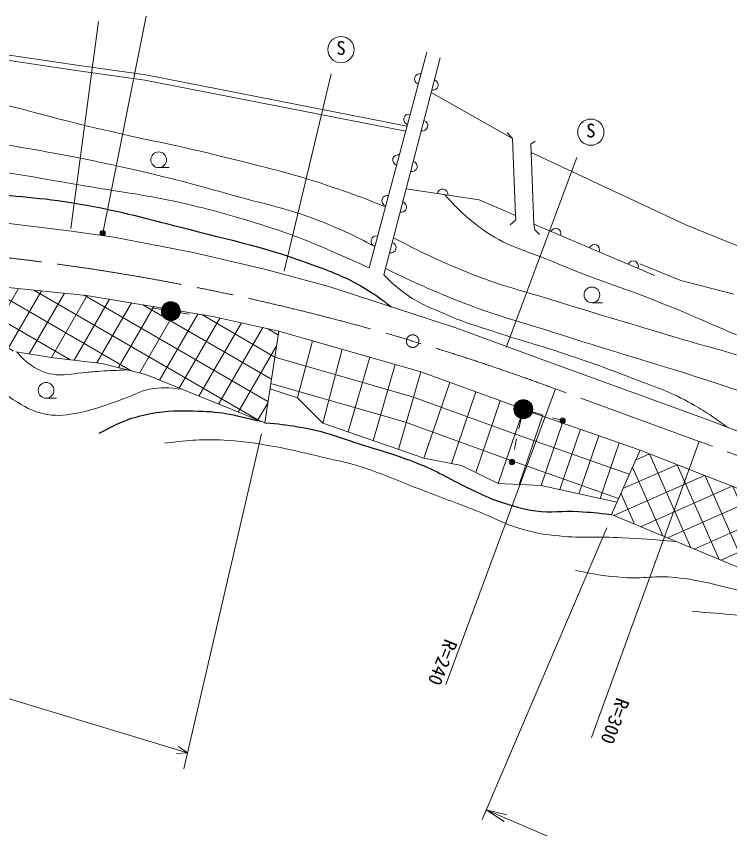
# Model space of a CAD drawing. Units: millimetres, scale not verified. Extents: x 40000 to 680000, y 20000 to 380000.
# Drawn here: x 330029 to 397975, y 259612 to 336976 of the extents above; entities that cross this region are included whole.
import ezdxf
from ezdxf.enums import TextEntityAlignment as Align

# ---------------------------------------------------------------- set-up
doc = ezdxf.new("R2010")
doc.units = ezdxf.units.MM
doc.header["$LTSCALE"] = 1000
doc.header["$PDMODE"] = 32
doc.header["$PDSIZE"] = 500
doc.linetypes.add('CHAIN', pattern=[18.5, 12, -1.5, 3.5, -1.5])
for name, color, linetype, lineweight in [('M-BGD', 7, 'Continuous', 13), ('M-BMK', 2, 'CHAIN', 13), ('M-STR-HTXT', 7, 'Continuous', 13), ('M-STR-STRC', 7, 'Continuous', 25)]:
    doc.layers.add(name, color=color, linetype=linetype, lineweight=lineweight)
doc.styles.add('ＭＳ ゴシック', font='')
doc.styles.get('ＭＳ ゴシック').set_extended_font_data('MS Gothic')

# ---------------------------------------------------------------- blocks, each defined once
blk = doc.blocks.new('ﾌﾟﾛｯﾄﾏｰｸ-C5')
at = {"color": 7, "linetype": 'Continuous', "lineweight": 13}
for p, q in [((-9.98, 0.67), (-0.67, 9.98)), ((-9.97, -0.74), (0.74, 9.97)), ((-9.8, -1.98), (1.98, 9.8)), ((-9.72, 2.34), (-2.34, 9.72)), ((-9.51, -3.1), (3.1, 9.51)), ((-9.11, -4.12), (4.12, 9.11)), ((-8.88, 4.6), (-4.6, 8.88)), ((-8.63, -5.05), (5.05, 8.63)), ((-8.07, -5.91), (5.91, 8.07)), ((-7.44, -6.69), (6.69, 7.44)), ((-6.73, -7.4), (7.4, 6.73)), ((-5.96, -8.03), (8.03, 5.96)), ((-5.11, -8.6), (8.6, 5.11)), ((-4.18, -9.09), (9.09, 4.18)), ((-3.16, -9.49), (9.49, 3.16)), ((-2.05, -9.79), (9.79, 2.05)), ((-0.82, -9.97), (9.97, 0.82)), ((0.58, -9.98), (9.98, -0.58)), ((2.23, -9.75), (9.75, -2.23)), ((4.42, -8.97), (8.97, -4.42))]:
    blk.add_line(p, q, dxfattribs=at)
blk.add_circle((0, 0), 10, dxfattribs=at)
at = {"color": 7}
blk.add_point((0, 0), dxfattribs=at)
blk = doc.blocks.new('open_arrow')
at = {"color": 0, "linetype": 'Continuous', "lineweight": -2}
blk.add_lwpolyline([(7.5, 1.25), (0, 0), (7.5, -1.25)], dxfattribs=at)

msp = doc.modelspace()

# ---------------------------------------------------------------- hatches: boundary and pattern name
at = {"layer": 'M-BGD'}
h = msp.add_hatch(dxfattribs=at)
h.set_pattern_fill('USER', color=256, style=0, pattern_type=2)
h.set_pattern_definition([(59.9058, (250199, 316521), (-1730.404, 1002.848), []), (149.9058, (250199, 316521), (-1002.848, -1730.404), [])])
h.paths.add_polyline_path([(250199, 316521), (254724, 317725), (259801, 318148), (262144, 318040), (324781, 311585), (336716, 310402), (348759, 308384), (355040, 306991), (353689, 298271), (342379, 302850), (338180, 303924), (333591, 304445), (329978, 305031), (321385, 307342), (318293, 307928), (309862, 308742), (296940, 310564), (288738, 311280), (266246, 312810), (259150, 313136), (255244, 313266), (249939, 312908), (247595, 312257), (245382, 310597), (234803, 301320), (233794, 301223), (231298, 301998), (237603, 308058), (241997, 311899), (246163, 314633)])
h = msp.add_hatch(dxfattribs=at)
h.set_pattern_fill('USER', color=256, style=0, pattern_type=2)
h.set_pattern_definition([(203.8163, (433930, 270821), (807.61, -1829.69), []), (293.8163, (433930, 270821), (1829.69, 807.61), [])])
h.paths.add_polyline_path([(433930, 270821), (400483, 283784), (386704, 289530), (389430, 295654), (403245, 290244), (412680, 286249), (424391, 280776), (441537, 272606), (440602, 271841), (436777, 270651)])

# ---------------------------------------------------------------- linework, layer by layer
for p, q in [((369144, 333560), (363623, 313012)), ((335735, 331811), (328200, 332945)), ((365035, 312348), (370390, 333020)), ((342272, 330903), (335735, 331811)), ((367124, 326041), (342272, 330903)), ((369529, 329700), (377280, 325341)), ((377280, 325341), (376782, 325880)), ((377571, 317993), (377280, 325341)), ((379439, 325092), (379024, 324801)), ((379024, 324801), (379314, 317163)), ((379054, 324006), (393802, 317122)), ((343593, 322561), (344593, 322561)), ((317172, 318733), (335304, 316525)), ((377613, 317578), (377571, 317993)), ((377073, 317122), (377613, 317578)), ((335304, 316525), (339333, 315944)), ((390855, 312306), (379314, 317163)), ((379314, 317163), (379398, 316624)), ((379398, 316624), (379854, 316208)), ((393802, 317122), (399821, 314673)), ((339333, 315944), (346888, 314472)), ((346888, 314472), (353668, 312883)), ((389402, 313386), (393304, 311808)), ((353668, 312883), (359789, 311256)), ((393304, 311808), (398368, 310521)), ((324781, 311585), (336716, 310402)), ((359789, 311256), (371877, 307304)), ((336716, 310402), (348759, 308384)), ((384849, 309694), (385849, 309694)), ((344751, 308897), (342937, 309208)), ((344751, 308897), (346493, 308615)), ((348759, 308384), (355040, 306991)), ((371877, 307304), (380633, 304089)), ((355040, 306991), (353689, 298271)), ((368552, 303126), (355040, 306991)), ((356800, 300630), (358232, 306078)), ((333591, 304445), (329978, 305031)), ((359226, 298243), (361071, 305266)), ((338180, 303924), (333591, 304445)), ((367778, 300747), (354654, 304501)), ((361650, 297395), (363699, 304514)), ((380633, 304089), (395820, 298587)), ((342379, 302850), (338180, 303924)), ((364031, 296563), (366121, 303821)), ((353689, 298271), (342379, 302850)), ((366422, 295727), (368552, 303126)), ((377472, 299867), (368552, 303126)), ((367005, 298368), (354268, 302011)), ((368836, 294884), (371310, 302118)), ((354187, 301501), (356800, 300630)), ((371475, 294375), (373810, 301205)), ((332871, 300606), (333871, 300606)), ((356800, 300630), (359226, 298243)), ((377474, 297204), (367778, 300747)), ((373779, 293527), (376116, 300362)), ((375915, 292474), (378044, 298700)), ((378120, 298680), (377901, 297704)), ((377925, 292392), (380182, 298993)), ((389430, 295654), (379166, 299260)), ((380142, 299030), (379182, 299308)), ((382064, 298474), (381103, 298752)), ((359226, 298243), (368836, 294884)), ((376631, 294851), (367005, 298368)), ((380003, 292307), (382036, 298252)), ((395820, 298587), (405118, 294984)), ((388410, 293363), (377474, 297204)), ((381788, 291910), (383750, 297649)), ((377682, 296728), (377463, 295752)), ((383614, 291504), (385505, 297033)), ((385638, 291054), (387449, 296350)), ((386704, 289530), (389430, 295654)), ((403245, 290244), (389430, 295654)), ((368836, 294884), (372437, 294189)), ((387390, 291071), (376631, 294851)), ((377244, 294777), (377222, 294678)), ((372437, 294189), (375915, 292474)), ((375915, 292474), (380003, 292307)), ((380003, 292307), (387225, 290701)), ((386704, 289530), (400483, 283784))]:
    msp.add_line(p, q, dxfattribs=at)
for points in [[(367254, 326525), (342354, 331396), (335807, 332305), (328264, 333441), (322288, 334080), (317915, 334218), (310398, 333216), (306968, 332945), (296822, 332401), (289194, 332492), (279871, 331946), (273724, 331582), (262542, 330082), (255791, 329267), (241717, 328132), (238825, 327759), (235688, 326467), (233098, 325542), (230658, 323899)], [(377571, 317993), (374126, 319488), (367156, 320538)]]:
    msp.add_lwpolyline(points, dxfattribs=at)
for centre in [(343593, 323311), (384849, 310444), (332870, 301356)]:
    msp.add_circle(centre, 750, dxfattribs=at)
for centre, start, end in [((368460, 331012), 74.96057, 254.96057), ((369718, 330429), 255.47752, 75.47752), ((367422, 327149), 74.96057, 254.96057), ((368715, 326556), 255.47752, 75.47752), ((366384, 323286), 74.96057, 254.96057), ((367712, 322684), 255.47752, 75.47752), ((370641, 320013), 351.42936, 171.42936), ((365346, 319423), 74.96057, 254.96057), ((366709, 318812), 255.47752, 75.47752), ((381398, 316286), 337.17556, 157.17556), ((364308, 315560), 74.96057, 254.96057), ((365706, 314940), 255.47752, 75.47752), ((385085, 314735), 337.17556, 157.17556), ((388771, 313183), 337.17556, 157.17556)]:
    msp.add_arc(centre, 500, start, end, dxfattribs=at)
for points, knots in [([(365188, 318836), (362576, 319874), (361824, 320136), (359634, 320875), (355923, 322129), (353763, 322579), (349964, 323540), (345117, 324767), (342342, 325203), (337477, 326358), (333182, 327377), (330823, 328147), (326512, 329099), (322707, 329939), (320536, 330218), (316690, 330850), (314494, 331211), (313273, 331499), (311056, 331688), (308921, 331869), (307699, 331271), (305573, 331535), (304270, 331697), (303753, 331787), (302276, 332193)], [0, 0, 0, 0, 1, 1, 1, 2, 2, 2, 3, 3, 3, 4, 4, 4, 5, 5, 5, 6, 6, 6, 7, 7, 7, 8, 8, 8, 8]), ([(281570, 331545), (283487, 331093), (284035, 331001), (285624, 330698), (289777, 329906), (292155, 329761), (296360, 329327), (300926, 328856), (303538, 329180), (308086, 328566), (312745, 327937), (315261, 327037), (319888, 326205), (324782, 325325), (327559, 325035), (332452, 324149), (335706, 323560), (337525, 323200), (340751, 322474), (344706, 321585), (346899, 320982), (350802, 319886), (354181, 318937), (356165, 318644), (359406, 317297), (361306, 316507), (362003, 316201), (364171, 315051)], [0, 0, 0, 0, 1, 1, 1, 2, 2, 2, 3, 3, 3, 4, 4, 4, 5, 5, 5, 6, 6, 6, 7, 7, 7, 8, 8, 8, 9, 9, 9, 9]), ([(363623, 313012), (362560, 313515), (362264, 313636), (361386, 314023), (358292, 315383), (356543, 316143), (353315, 317144), (350400, 318048), (348755, 318537), (345776, 319200), (341915, 320060), (339700, 320279), (335802, 320952), (331759, 321649), (329496, 322049), (325446, 322703), (322000, 323259), (320078, 323634), (316614, 324073), (311955, 324664), (309343, 325017), (304660, 325368), (302106, 325559), (300669, 325551), (298111, 325672), (295643, 325789), (294257, 325810), (291792, 325977), (288842, 326177), (287187, 326292), (284253, 326662), (281891, 326961), (280620, 327489), (278250, 327728), (274632, 328094), (272582, 327966), (268949, 328109), (265767, 328234), (263945, 327906), (260802, 328413), (259621, 328604), (259178, 328661), (257797, 329005)], [0, 0, 0, 0, 1, 1, 1, 2, 2, 2, 3, 3, 3, 4, 4, 4, 5, 5, 5, 6, 6, 6, 7, 7, 7, 8, 8, 8, 9, 9, 9, 10, 10, 10, 11, 11, 11, 12, 12, 12, 13, 13, 13, 14, 14, 14, 14]), ([(370853, 319981), (372252, 318405), (372848, 317871), (374330, 316764), (376643, 315036), (378375, 314775), (381030, 313642), (385100, 311905), (387509, 311256), (391614, 309606), (395299, 308125), (397308, 307160), (400980, 305647), (403349, 304670), (404675, 304120), (407071, 303210), (409244, 302385), (409955, 302132), (412664, 301182)], [0, 0, 0, 0, 1, 1, 1, 2, 2, 2, 3, 3, 3, 4, 4, 4, 5, 5, 5, 6, 6, 6, 6]), ([(439275, 285175), (436509, 286770), (435804, 287175), (433569, 288439), (430961, 289913), (429555, 290846), (426868, 292170), (423593, 293783), (421593, 294324), (418264, 295825), (414904, 297339), (413075, 298300), (409736, 299860), (406204, 301510), (404335, 302703), (400675, 304048), (397964, 305044), (396360, 305346), (393594, 306180), (389162, 307516), (386664, 308216), (382249, 309606), (378337, 310838), (376051, 311283), (372274, 312880), (369755, 313946), (368856, 314361), (365953, 315893)], [0, 0, 0, 0, 1, 1, 1, 2, 2, 2, 3, 3, 3, 4, 4, 4, 5, 5, 5, 6, 6, 6, 7, 7, 7, 8, 8, 8, 9, 9, 9, 9]), ([(365189, 312943), (368386, 311409), (369326, 310998), (372046, 309911), (375827, 308400), (378067, 307883), (381944, 306637), (387371, 304892), (390457, 304059), (395878, 302297), (400306, 300858), (402791, 300056), (407147, 298413), (412771, 296293), (415815, 294833), (421310, 292398), (425020, 290754), (427149, 289928), (430751, 288058), (432891, 286947), (433615, 286565), (436163, 285093)], [0, 0, 0, 0, 1, 1, 1, 2, 2, 2, 3, 3, 3, 4, 4, 4, 5, 5, 5, 6, 6, 6, 7, 7, 7, 7]), ([(397723, 297850), (396092, 299048), (395546, 299407), (394051, 300241), (392049, 301357), (390777, 301684), (388645, 302525), (386203, 303489), (384813, 303973), (382325, 304809), (379784, 305664), (378318, 306013), (375777, 306865), (373921, 307487), (372846, 307752), (371056, 308540), (369534, 309210), (368600, 309475), (367249, 310444), (366322, 311108), (365967, 311410), (365035, 312348)], [0, 0, 0, 0, 1, 1, 1, 2, 2, 2, 3, 3, 3, 4, 4, 4, 5, 5, 5, 6, 6, 6, 7, 7, 7, 7]), ([(320700, 307472), (321854, 306614), (322149, 306388), (323070, 305683), (324742, 304405), (325627, 303623), (327299, 302344), (328397, 301505), (328945, 300930), (330137, 300230), (331171, 299623), (331790, 299245), (332975, 299061), (334137, 298882), (334826, 299003), (335980, 299228), (337653, 299556), (338540, 299956), (340153, 300508), (341161, 300854), (341667, 301246), (342713, 301454), (343906, 301692), (344467, 301606), (345829, 301453)], [0, 0, 0, 0, 1, 1, 1, 2, 2, 2, 3, 3, 3, 4, 4, 4, 5, 5, 5, 6, 6, 6, 7, 7, 7, 8, 8, 8, 8]), ([(330080, 305014), (330615, 304388), (330861, 304149), (331473, 303736), (332299, 303177), (332871, 302927), (333865, 302845), (334952, 302756), (335561, 302981), (336648, 303068), (337191, 303111), (337495, 303141), (338039, 303179), (339054, 303250), (339386, 303253), (340642, 303295)], [0, 0, 0, 0, 1, 1, 1, 2, 2, 2, 3, 3, 3, 4, 4, 4, 5, 5, 5, 5]), ([(392846, 286969), (390386, 287170), (389730, 287219), (387729, 287320), (385384, 287440), (384058, 287272), (381720, 287487), (380378, 287611), (379623, 287739), (378325, 288099), (376521, 288601), (375618, 289199), (373874, 289880), (371708, 290726), (370482, 291166), (368309, 291995), (366265, 292774), (365162, 293331), (363079, 293998), (361392, 294538), (360406, 294703), (358683, 295111), (357102, 295484), (356221, 295722), (354621, 296001), (352764, 296325), (351717, 296517), (349835, 296613), (347619, 296726), (346771, 296611), (344160, 296335)], [0, 0, 0, 0, 1, 1, 1, 2, 2, 2, 3, 3, 3, 4, 4, 4, 5, 5, 5, 6, 6, 6, 7, 7, 7, 8, 8, 8, 9, 9, 9, 10, 10, 10, 10]), ([(383278, 284204), (385388, 283795), (386045, 283675), (387840, 283537), (389769, 283388), (390870, 283744), (392793, 283537), (395374, 283259), (396776, 282794), (399303, 282201), (402126, 281539), (403730, 281225), (406481, 280309), (408657, 279585), (409976, 279331), (411934, 278139), (413410, 277240), (414069, 276484), (415329, 275301), (416641, 274069), (417381, 273358), (418445, 271907), (419390, 270617), (419693, 270068), (420559, 268401)], [0, 0, 0, 0, 1, 1, 1, 2, 2, 2, 3, 3, 3, 4, 4, 4, 5, 5, 5, 6, 6, 6, 7, 7, 7, 8, 8, 8, 8]), ([(394406, 280309), (397882, 280038), (399055, 280014), (401918, 279252), (404031, 278690), (405186, 278255), (407205, 277416), (409305, 276543), (410474, 275987), (412380, 274745), (413909, 273747), (414714, 273095), (416052, 271851), (417099, 270879), (417459, 270500), (418591, 269218)], [0, 0, 0, 0, 1, 1, 1, 2, 2, 2, 3, 3, 3, 4, 4, 4, 5, 5, 5, 5])]:
    msp.add_open_spline(points, degree=3, knots=knots, dxfattribs=at)
at = {"layer": 'M-BGD', "lineweight": 25}
for points, knots in [([(307876, 322802), (310095, 322607), (312261, 322345), (315091, 322018), (319487, 321509), (321900, 320870), (326284, 320266), (330052, 319747), (332208, 319782), (335954, 319124), (340104, 318395), (342381, 317734), (346462, 316688), (351567, 315378), (354495, 314792), (359406, 312880), (361005, 312258), (361908, 311882), (363365, 310977), (364325, 310381), (364676, 310141), (365731, 309313)], [0, 0, 0, 0, 1, 1, 1, 2, 2, 2, 3, 3, 3, 4, 4, 4, 5, 5, 5, 6, 6, 6, 7, 7, 7, 7]), ([(337927, 297281), (339729, 298227), (340423, 298582), (342156, 299006), (343957, 299446), (345032, 299406), (346886, 299395), (349439, 299380), (350453, 299074), (353348, 298409)], [0, 0, 0, 0, 1, 1, 1, 2, 2, 2, 3, 3, 3, 3]), ([(353689, 298271), (355163, 298169), (355620, 298090), (356846, 297893), (359523, 297463), (360932, 296794), (363524, 296001), (365490, 295400), (366595, 295063), (368506, 294306), (370454, 293535), (371413, 292811), (373317, 291939), (374371, 291457), (374944, 291135), (376044, 290770), (377365, 290333), (378114, 290062), (379494, 289880), (381067, 289673), (381972, 289922), (383556, 289824), (384789, 289749), (385211, 289708), (386704, 289530)], [0, 0, 0, 0, 1, 1, 1, 2, 2, 2, 3, 3, 3, 4, 4, 4, 5, 5, 5, 6, 6, 6, 7, 7, 7, 8, 8, 8, 8])]:
    msp.add_open_spline(points, degree=3, knots=knots, dxfattribs=at)
at = {"layer": 'M-BMK'}
msp.add_line((395073, 296490), (381371, 301492), dxfattribs=at)
msp.add_circle((367780, 306040), 600, dxfattribs=at)
for centre, radius, start, end in [((303482, 91361), 224102, 69.66191, 84.47579), ((296504, 25929), 287957, 63.35177, 69.9827)]:
    msp.add_arc(centre, radius, start, end, dxfattribs=at)
at = {"layer": 'M-STR-HTXT'}
for p, q in [((342407, 336976), (338264, 316323)), ((335219, 316776), (337874, 336485)), ((355541, 312691), (360034, 331481)), ((376679, 305441), (383419, 323516)), ((381371, 301492), (370944, 273362)), ((353379, 297227), (345986, 265316)), ((395073, 296490), (384804, 268303)), ((386270, 288276), (374390, 260494)), ((317545, 275565), (346340, 266833)), ((346340, 266833), (345485, 267459)), ((346340, 266833), (345282, 266789)), ((374784, 261413), (426985, 239092))]:
    msp.add_line(p, q, dxfattribs=at)
at = {"layer": 'M-STR-STRC', "lineweight": 13}
for centre in [(360953, 333800), (384747, 325937)]:
    msp.add_circle(centre, 1250, dxfattribs=at)

# ---------------------------------------------------------------- block references
at = {"layer": 'M-BGD'}
for p, xscale, yscale in [((338264, 316323), 20, 20), ((344751, 308897), 90, 90), ((378317, 299558), 90, 90), ((382064, 298474), 15, 15), ((377234, 294534), 15, 15)]:
    msp.add_blockref('ﾌﾟﾛｯﾄﾏｰｸ-C5', p, dxfattribs=dict(at, xscale=xscale, yscale=yscale))
at = {"layer": 'M-STR-HTXT', "xscale": 267, "yscale": 267, "rotation": 336.8}
msp.add_blockref('open_arrow', (374784, 261413), dxfattribs=at)

# ---------------------------------------------------------------- texts
at = {"layer": 'M-STR-HTXT', "style": 'ＭＳ ゴシック'}
for s, rotation, p in [('R=240', 248.245, (368824, 273756)), ('R=300', 249.352, (385272, 268126))]:
    msp.add_text(s, height=1320, rotation=rotation, dxfattribs=at).set_placement(p, align=Align.BOTTOM_RIGHT)
at = {"layer": 'M-STR-STRC', "style": 'ＭＳ ゴシック'}
for p in [(360953, 332900), (384747, 325037)]:
    msp.add_text('S', height=1320, dxfattribs=at).set_placement(p, align=Align.BOTTOM_CENTER)

doc.saveas('drawing.dxf')
